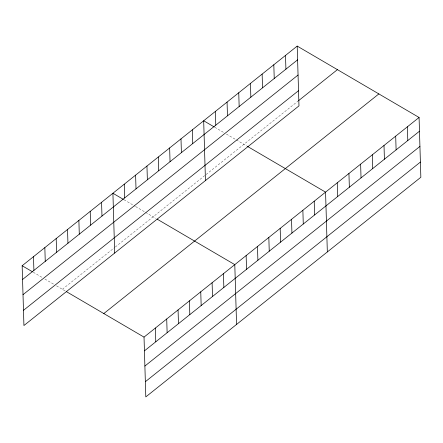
<?xml version="1.0" encoding="UTF-8"?>
<svg xmlns="http://www.w3.org/2000/svg" width="443" height="443" viewBox="0 0 443 443"><rect width="100%" height="100%" fill="white"/><g stroke="black" fill="none" stroke-linecap="round" stroke-linejoin="round"><path stroke-width="0.33" stroke-dasharray="2.21 1.66" d="M62.369 289.285L114.776 247.438M115.318 247.006L205.541 174.957M206.084 174.525L298.1 101.043M214.755 127.257L224.086 132.717M226.417 134.085L235.742 139.545M236.324 139.888L246.779 146.007M123.99 199.738L135.065 206.222M135.647 206.565L144.977 212.025M145.559 212.369L156.014 218.493M33.225 272.218L42.55 277.678M44.881 279.046L54.207 284.506M56.538 285.873L65.248 290.973"/><path stroke-width="0.66" d="M297.198 46.089L298.975 105.888L23.928 325.527L22.15 265.734L297.198 46.089L419.072 117.473L420.85 177.266L145.802 396.911L144.025 337.112L419.072 117.473M22.56 279.472L297.607 59.833M23.008 294.673L298.056 75.033M23.473 310.333L298.521 90.693M298.632 100.622L337.416 69.645M103.806 313.555L378.854 93.916M144.435 350.856L419.482 131.211M144.883 366.051L419.936 146.411M145.348 381.711L420.401 162.072M214.174 126.914L203.68 120.767L205.458 180.567M247.355 146.345L325.561 192.146L327.333 251.945M123.409 199.394L112.915 193.248L114.693 253.047M157.165 219.163L234.79 264.632L236.568 324.426M22.15 265.734L32.644 271.875M66.4 291.644L144.025 337.112M407.388 126.803L407.793 140.547M395.699 136.139L396.103 149.884M384.009 145.476L384.413 159.22M372.319 154.812L372.724 168.55M360.63 164.143L361.034 177.887M348.94 173.479L349.344 187.223M337.25 182.815L337.655 196.559M314.214 201.211L314.619 214.949M302.868 210.27L303.272 224.014M291.522 219.329L291.931 233.073M285.508 55.425L285.918 69.169M280.175 228.389L280.585 242.133M273.818 64.761L274.228 78.505M268.829 237.448L269.239 251.192M262.129 74.097L262.538 87.836M257.483 246.507L257.892 260.251M250.439 83.428L250.849 97.172M246.136 255.567L246.546 269.311M238.749 92.764L239.159 106.508M227.06 102.1L227.469 115.844M223.444 273.691L223.853 287.435M215.37 111.437L215.78 125.175M212.103 282.75L212.507 296.494M200.757 291.81L201.161 305.554M192.34 129.827L192.744 143.571M189.41 300.869L189.814 314.613M180.993 138.892L181.397 152.63M178.064 309.928L178.468 323.672M169.647 147.951L170.051 161.695M166.718 318.988L167.127 332.732M158.301 157.01L158.705 170.754M155.371 328.053L155.781 341.791M146.954 166.07L147.364 179.814M135.608 175.129L136.018 188.873M124.261 184.188L124.671 197.932M101.569 202.313L101.979 216.051M90.222 211.372L90.632 225.116M78.882 220.431L79.286 234.175M67.535 229.491L67.94 243.235M56.189 238.55L56.593 252.294M44.843 247.609L45.247 261.353M33.496 256.669L33.906 270.413"/></g></svg>
